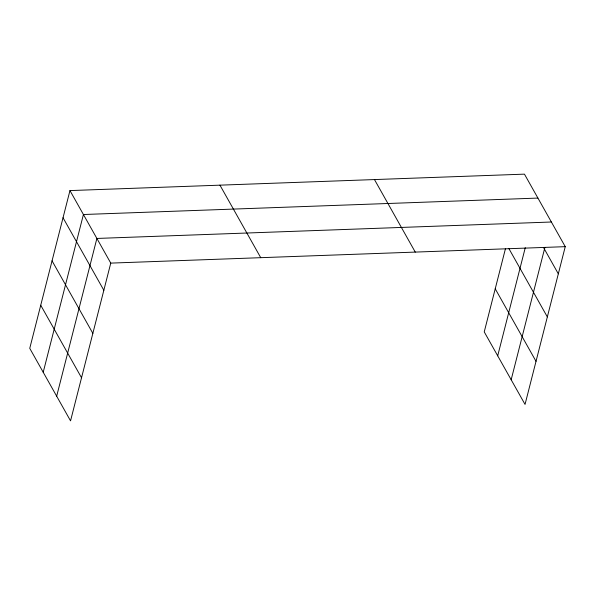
<?xml version="1.0" encoding="UTF-8"?>
<svg xmlns="http://www.w3.org/2000/svg" width="595" height="595" viewBox="0 0 595 595"><rect width="100%" height="100%" fill="white"/><g stroke="black" fill="none" stroke-linecap="round" stroke-linejoin="round"><path stroke-width="0.89" d="M69.957 190.586L29.75 348.335L70.545 420.858L110.759 263.109L69.957 190.586L524.455 174.142L565.25 246.665L525.043 404.414L484.241 331.891L505.415 248.844M43.212 372.269L83.426 214.512L537.917 198.076M56.674 396.196L96.888 238.446L551.379 222.009M497.703 355.825L525.273 247.684M511.172 379.759L544.901 247.423M110.759 263.109L565.25 246.665M543.555 247.579L558.326 273.834M508.785 248.39L547.341 316.927M495.226 288.798L536.021 361.321M374.471 179.571L415.265 252.094M219.942 185.157L260.736 257.68M63.033 217.748L103.835 290.271M52.055 260.841L92.85 333.364M40.735 305.242L81.53 377.766"/></g></svg>
